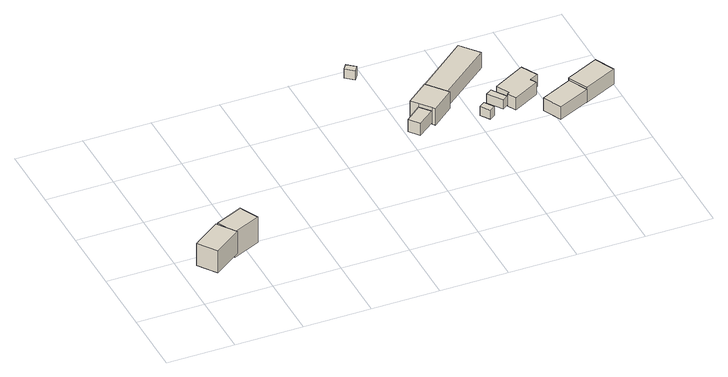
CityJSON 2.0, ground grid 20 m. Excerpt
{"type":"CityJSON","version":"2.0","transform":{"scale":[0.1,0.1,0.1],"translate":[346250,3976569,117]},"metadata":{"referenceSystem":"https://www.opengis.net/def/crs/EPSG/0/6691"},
"CityObjects":{
"building1":{"type":"Building","attributes":{"measuredHeight":7.9},"geometry":[{"type":"Solid","lod":"1","boundaries":[[[[0,1,2,3]],[[2,4,5,3]],[[1,6,4,2]],[[0,7,6,1]],[[3,5,7,0]],[[4,6,7,5]]]]}]},
"building2":{"type":"Building","attributes":{"measuredHeight":9.3},"geometry":[{"type":"Solid","lod":"1","boundaries":[[[[8,9,10,11]],[[10,12,13,11]],[[9,14,12,10]],[[8,15,14,9]],[[11,13,15,8]],[[12,14,15,13]]]]}]},
"building3":{"type":"Building","attributes":{"土砂災害警戒区域.現象区分":"1","土砂災害警戒区域.区域区分":"1","measuredHeight":3},"geometry":[{"type":"Solid","lod":"1","boundaries":[[[[16,17,18,19]],[[18,20,21,19]],[[17,22,20,18]],[[16,23,22,17]],[[19,21,23,16]],[[20,22,23,21]]]]}]},
"building4":{"type":"Building","attributes":{"measuredHeight":4},"geometry":[{"type":"Solid","lod":"1","boundaries":[[[[24,25,26,27]],[[26,28,29,27]],[[25,30,28,26]],[[24,31,30,25]],[[27,29,31,24]],[[28,30,31,29]]]]}]},
"building5":{"type":"Building","attributes":{"measuredHeight":6.3},"geometry":[{"type":"Solid","lod":"1","boundaries":[[[[32,33,34,35,36,37,38]],[[37,39,40,38]],[[36,41,39,37]],[[35,42,41,36]],[[34,43,42,35]],[[33,44,43,34]],[[32,45,44,33]],[[38,40,45,32]],[[39,41,42,43,44,45,40]]]]}]},
"building6":{"type":"Building","attributes":{"measuredHeight":3},"geometry":[{"type":"Solid","lod":"1","boundaries":[[[[46,47,48,49]],[[48,50,51,49]],[[47,52,50,48]],[[46,53,52,47]],[[49,51,53,46]],[[50,52,53,51]]]]}]},
"building7":{"type":"Building","attributes":{"measuredHeight":5.8},"geometry":[{"type":"Solid","lod":"1","boundaries":[[[[54,55,56,57]],[[56,58,59,57]],[[55,60,58,56]],[[54,61,60,55]],[[57,59,61,54]],[[58,60,61,59]]]]}]},
"building8":{"type":"Building","attributes":{"measuredHeight":3},"geometry":[{"type":"Solid","lod":"1","boundaries":[[[[62,63,64,65]],[[64,66,67,65]],[[63,68,66,64]],[[62,69,68,63]],[[65,67,69,62]],[[66,68,69,67]]]]}]},
"building9":{"type":"Building","attributes":{"measuredHeight":4.7},"geometry":[{"type":"Solid","lod":"1","boundaries":[[[[70,71,72,73,74,75,76,77]],[[76,78,79,77]],[[75,80,78,76]],[[74,81,80,75]],[[73,82,81,74]],[[72,83,82,73]],[[71,84,83,72]],[[70,85,84,71]],[[77,79,85,70]],[[78,80,81,82,83,84,85,79]]]]}]},
"building10":{"type":"Building","attributes":{"measuredHeight":4.1},"geometry":[{"type":"Solid","lod":"1","boundaries":[[[[86,87,88,89]],[[88,90,91,89]],[[87,92,90,88]],[[86,93,92,87]],[[89,91,93,86]],[[90,92,93,91]]]]}]},
"building11":{"type":"Building","attributes":{"measuredHeight":6.7},"geometry":[{"type":"Solid","lod":"1","boundaries":[[[[94,95,96,97,98]],[[97,99,100,98]],[[96,101,99,97]],[[95,102,101,96]],[[94,103,102,95]],[[98,100,103,94]],[[99,101,102,103,100]]]]}]}
},
"vertices":[
[123,60,98],[40,0,98],[1,55,98],[84,114,98],[1,55,171],[84,114,171],[40,0,171],[123,60,171],
[93,125,78],[176,162,78],[203,106,78],[120,70,78],[203,106,163],[120,70,163],[176,162,163],[93,125,163],
[758,703,62],[746,687,62],[721,707,62],[733,723,62],[721,707,92],[733,723,92],[746,687,92],[758,703,92],
[854,514,16],[879,483,16],[829,444,16],[805,474,16],[829,444,56],[805,474,56],[879,483,56],[854,514,56],
[904,587,13],[947,534,13],[952,528,13],[886,474,13],[879,483,13],[854,514,13],[838,534,13],[854,514,68],[838,534,68],[879,483,68],[886,474,68],[952,528,68],[947,534,68],[904,587,68],
[1029,479,13],[1048,450,13],[1031,439,13],[1012,467,13],[1031,439,43],[1012,467,43],[1048,450,43],[1029,479,43],
[904,587,14],[1057,712,14],[1101,658,14],[947,534,14],[1101,658,66],[947,534,66],[1057,712,66],[904,587,66],
[1070,525,11],[1099,481,11],[1082,469,11],[1052,513,11],[1082,469,41],[1052,513,41],[1099,481,41],[1070,525,41],
[1183,579,6],[1209,530,6],[1183,517,6],[1192,500,6],[1114,458,6],[1100,484,6],[1107,488,6],[1087,527,6],[1107,488,46],[1087,527,46],[1100,484,46],[1114,458,46],[1192,500,46],[1183,517,46],[1209,530,46],[1183,579,46],
[1271,462,13],[1298,405,13],[1203,361,13],[1176,418,13],[1203,361,55],[1176,418,55],[1298,405,55],[1271,462,55],
[1397,452,11],[1298,405,11],[1271,462,11],[1270,465,11],[1369,511,11],[1270,465,61],[1369,511,61],[1271,462,61],[1298,405,61],[1397,452,61]
]}
